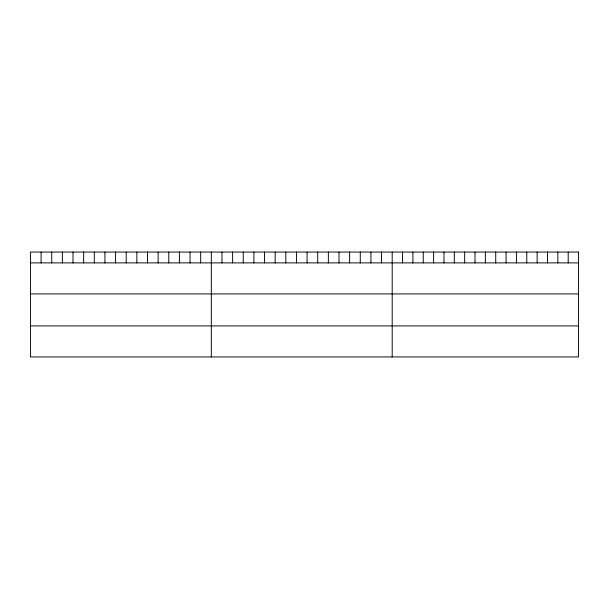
<?xml version="1.0" encoding="UTF-8"?>
<svg xmlns="http://www.w3.org/2000/svg" width="609" height="609" viewBox="0 0 609 609"><rect width="100%" height="100%" fill="white"/><g stroke="black" fill="none" stroke-linecap="round" stroke-linejoin="round"><path stroke-width="0.91" d="M30.45 262.89L578.55 262.89M30.45 293.926L578.55 293.926M30.45 325.906L578.55 325.906M568.197 252.057L568.197 262.89M557.844 252.057L557.844 262.89M547.491 252.057L547.491 262.89M537.138 252.057L537.138 262.89M526.785 252.057L526.785 262.89M516.432 252.057L516.432 262.89M506.079 252.057L506.079 262.89M495.726 252.057L495.726 262.89M485.373 252.057L485.373 262.89M475.02 252.057L475.02 262.89M464.667 252.057L464.667 262.89M454.314 252.057L454.314 262.89M443.961 252.057L443.961 262.89M433.608 252.057L433.608 262.89M423.255 252.057L423.255 262.89M412.902 252.057L412.902 262.89M402.549 252.057L402.549 262.89M392.196 252.057L392.196 356.943M381.554 252.057L381.554 262.89M370.919 252.057L370.919 262.89M360.277 252.057L360.277 262.89M349.635 252.057L349.635 262.89M339 252.057L339 262.89M328.358 252.057L328.358 262.89M317.715 252.057L317.715 262.89M307.081 252.057L307.081 262.89M296.438 252.057L296.438 262.89M285.804 252.057L285.804 262.89M275.161 252.057L275.161 262.89M264.519 252.057L264.519 262.89M253.884 252.057L253.884 262.89M243.242 252.057L243.242 262.89M232.6 252.057L232.6 262.89M221.965 252.057L221.965 262.89M211.323 252.057L211.323 356.943M200.681 252.057L200.681 262.89M190.046 252.057L190.046 262.89M179.404 252.057L179.404 262.89M168.762 252.057L168.762 262.89M158.127 252.057L158.127 262.89M147.485 252.057L147.485 262.89M136.842 252.057L136.842 262.89M126.208 252.057L126.208 262.89M115.565 252.057L115.565 262.89M104.931 252.057L104.931 262.89M94.288 252.057L94.288 262.89M83.646 252.057L83.646 262.89M73.011 252.057L73.011 262.89M62.369 252.057L62.369 262.89M51.727 252.057L51.727 262.89M41.092 252.057L41.092 262.89M578.55 252.057L30.45 252.057L30.45 356.943L578.55 356.943L578.55 252.057"/></g></svg>
